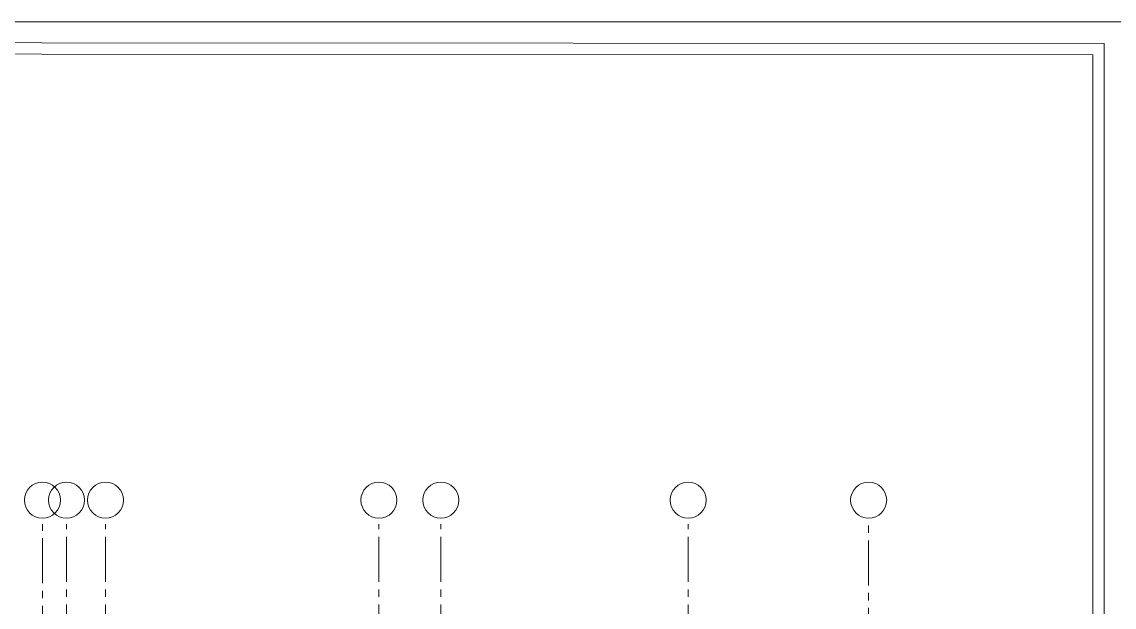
# Model space of a CAD drawing. Header units: millimetres. Extents: x 1373 to 40779, y 1939 to 6439.
# Drawn here: x 35168 to 36986, y 5465 to 6439 of the extents above; entities that cross this region are included whole.
import ezdxf

# ---------------------------------------------------------------- set-up
doc = ezdxf.new("R2010")
doc.units = ezdxf.units.MM
doc.linetypes.add('IMPORT-CENTER2', pattern=[112.5, 75, -12.5, 12.5, -12.5])
for name, color, linetype, lineweight in [('A-ANNO-DIMS', 211, 'Continuous', 18), ('S-GRID', 252, 'IMPORT-CENTER2', 5), ('S-GRID-IDEN', 1, 'Continuous', 18)]:
    doc.layers.add(name, color=color, linetype=linetype, lineweight=lineweight)

msp = doc.modelspace()

# ---------------------------------------------------------------- linework, layer by layer
at = {"layer": 'A-ANNO-DIMS', "lineweight": 18, "ltscale": 2}
for points in [[(33398.7, 1938.6), (37002.5, 1938.6), (37002.5, 6438.6), (33398.7, 6438.6)], [(33432.5, 1972.4), (36968.7, 1969.9), (36968.7, 6402.4), (33432.5, 6404.9)], [(33451.2, 1991.1), (36950, 1988.7), (36950, 6383.7), (33451.2, 6386.1)]]:
    msp.add_lwpolyline(points, close=True, dxfattribs=at)
at = {"layer": 'S-GRID', "lineweight": 18}
for p, q in [((35201.9, 2692.1), (35201.9, 5603)), ((35242, 2694.4), (35242, 5603)), ((35307, 2694.4), (35307, 5603)), ((35762, 2694.4), (35762, 5603)), ((35865, 2694.4), (35865, 5603)), ((36276.7, 2694.4), (36276.7, 5603)), ((36577, 2688.5), (36577, 5603))]:
    msp.add_line(p, q, dxfattribs=at)
at = {"layer": 'S-GRID-IDEN'}
for centre in [(35201.9, 5643), (35242, 5643), (35307, 5643), (35762, 5643), (35865, 5643), (36276.7, 5643), (36577, 5643)]:
    msp.add_circle(centre, 30, dxfattribs=at)

doc.saveas('drawing.dxf')
